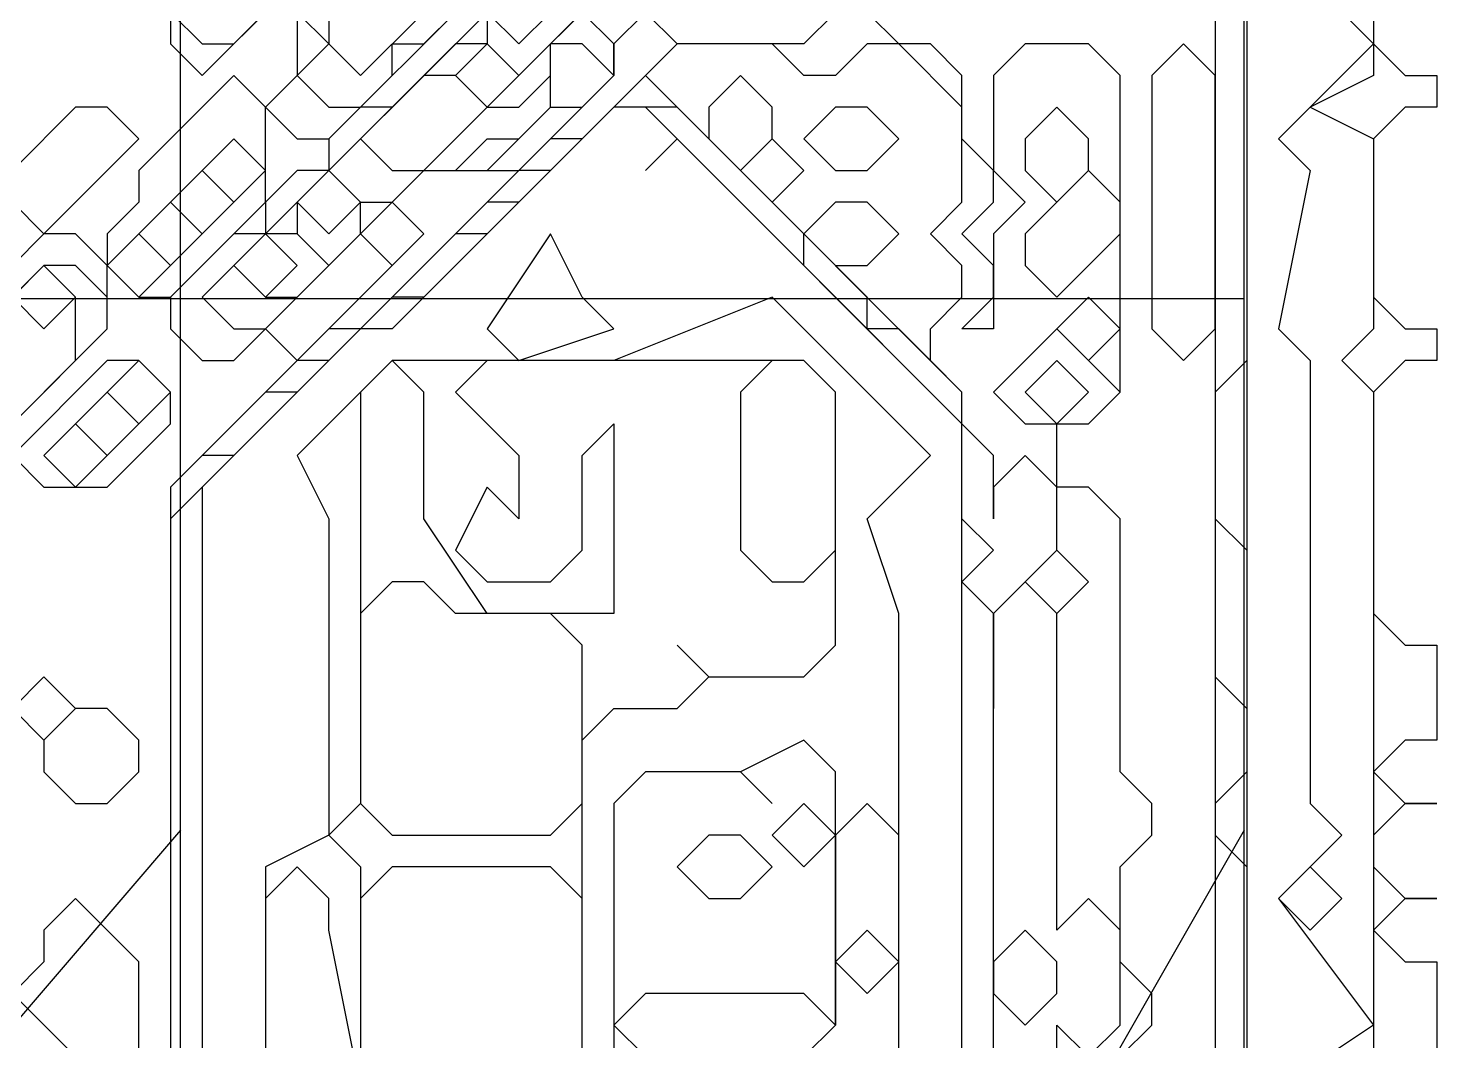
# Model space of a CAD drawing. Extents: x 46 to 224, y 52 to 151.
# Drawn here: x 197.14 to 223.62, y 86.04 to 105.09 of the extents above; entities that cross this region are included whole.
import ezdxf

# ---------------------------------------------------------------- set-up
doc = ezdxf.new("R2010")
doc.units = 0
doc.layers.add('OUTLINE', color=1, linetype='CONTINUOUS')

msp = doc.modelspace()

# ---------------------------------------------------------------- linework, layer by layer
for p, q in [((220.0532, 133.3611), (220.0532, 51.8135)), ((220.0532, 133.3611), (220.0532, 51.8135)), ((219.4579, 132.7659), (219.4579, 51.8135)), ((219.4579, 132.7659), (219.4579, 51.8135)), ((220.0532, 132.7659), (220.0532, 51.8135)), ((219.4579, 132.1707), (219.4579, 78.004)), ((219.4579, 129.7897), (219.4579, 92.8849)), ((219.4579, 129.7897), (219.4579, 92.8849)), ((201.0056, 104.7897), (210.5294, 114.3135)), ((200.4103, 104.1945), (209.9341, 113.7183)), ((200.4103, 104.1945), (209.9341, 113.7183)), ((200.4103, 104.1945), (209.9341, 113.7183)), ((200.4103, 104.1945), (209.9341, 113.7183)), ((220.0532, 109.5516), (220.0532, 98.8373)), ((201.0056, 104.7897), (203.9818, 107.7659)), ((208.1484, 107.7659), (203.9818, 103.5992)), ((222.4341, 107.7659), (222.4341, 104.1945)), ((222.4341, 107.7659), (222.4341, 104.7897)), ((207.5532, 107.1707), (201.6008, 101.2183)), ((207.5532, 107.1707), (201.6008, 101.2183)), ((207.5532, 107.1707), (201.6008, 101.2183)), ((202.7913, 103.004), (206.3627, 106.5754)), ((202.7913, 105.9802), (202.7913, 104.7897)), ((202.7913, 105.9802), (202.7913, 104.7897)), ((206.3627, 104.1945), (208.1484, 105.9802)), ((206.9579, 104.7897), (208.1484, 105.9802)), ((206.9579, 104.7897), (208.1484, 105.9802)), ((206.9579, 104.7897), (208.1484, 105.9802)), ((206.9579, 104.7897), (208.1484, 105.9802)), ((221.2437, 105.9802), (222.4341, 104.7897)), ((221.2437, 105.9802), (222.4341, 104.7897)), ((199.8151, 105.3849), (200.4103, 104.7897)), ((199.8151, 105.3849), (199.8151, 104.7897)), ((199.8151, 105.3849), (199.8151, 104.7897)), ((199.8151, 105.3849), (199.8151, 104.7897)), ((199.8151, 105.3849), (200.4103, 104.7897)), ((199.8151, 105.3849), (199.8151, 104.7897)), ((202.196, 105.3849), (202.196, 104.1945)), ((202.196, 105.3849), (202.7913, 104.7897)), ((203.3865, 104.1945), (204.577, 105.3849)), ((203.3865, 104.1945), (204.577, 105.3849)), ((204.577, 104.7897), (205.1722, 105.3849)), ((205.7675, 105.3849), (205.7675, 104.7897)), ((205.7675, 105.3849), (205.7675, 104.7897)), ((205.7675, 105.3849), (206.3627, 104.7897)), ((206.3627, 104.7897), (206.9579, 105.3849)), ((208.1484, 104.7897), (207.5532, 105.3849)), ((208.7437, 105.3849), (208.1484, 104.7897)), ((208.7437, 105.3849), (208.1484, 104.7897)), ((209.3389, 104.7897), (208.7437, 105.3849)), ((209.3389, 104.7897), (208.7437, 105.3849)), ((212.3151, 105.3849), (211.7198, 104.7897)), ((212.3151, 105.3849), (211.7198, 104.7897)), ((213.5056, 104.7897), (212.9103, 105.3849)), ((213.5056, 104.7897), (212.9103, 105.3849)), ((199.8151, 104.7897), (200.4103, 104.1945)), ((199.8151, 104.7897), (200.4103, 104.1945)), ((199.8151, 104.7897), (200.4103, 104.1945)), ((199.8151, 104.7897), (200.4103, 104.1945)), ((200.4103, 104.7897), (201.0056, 104.7897)), ((200.4103, 104.7897), (201.0056, 104.7897)), ((202.7913, 104.7897), (202.196, 104.1945)), ((205.1722, 104.7897), (202.7913, 102.4088)), ((202.7913, 104.7897), (203.3865, 104.1945)), ((202.7913, 104.7897), (203.3865, 104.1945)), ((203.9818, 104.1945), (203.9818, 104.7897)), ((203.9818, 104.7897), (204.577, 104.7897)), ((205.7675, 104.7897), (205.1722, 104.7897)), ((205.7675, 104.7897), (205.1722, 104.1945)), ((205.7675, 104.7897), (205.1722, 104.1945)), ((205.7675, 104.7897), (206.3627, 104.1945)), ((206.3627, 104.1945), (205.7675, 104.7897)), ((206.3627, 104.1945), (205.7675, 104.7897)), ((206.9579, 104.1945), (206.9579, 104.7897)), ((207.5532, 104.7897), (206.9579, 104.7897)), ((206.9579, 103.5992), (206.9579, 104.7897)), ((206.9579, 103.5992), (206.9579, 104.7897)), ((208.1484, 104.1945), (207.5532, 104.7897)), ((209.3389, 104.7897), (207.5532, 103.004)), ((208.1484, 104.7897), (208.1484, 104.1945)), ((208.1484, 104.7897), (208.1484, 104.1945)), ((208.1484, 104.1945), (208.1484, 104.7897)), ((211.7198, 104.7897), (209.3389, 104.7897)), ((211.7198, 104.7897), (209.3389, 104.7897)), ((211.1246, 104.7897), (209.3389, 104.7897)), ((211.7198, 104.1945), (211.1246, 104.7897)), ((212.9103, 104.7897), (212.3151, 104.1945)), ((213.5056, 104.7897), (212.9103, 104.7897)), ((214.1008, 104.7897), (213.5056, 104.7897)), ((214.1008, 104.7897), (213.5056, 104.7897)), ((214.696, 103.5992), (213.5056, 104.7897)), ((214.696, 104.1945), (214.1008, 104.7897)), ((214.696, 104.1945), (214.1008, 104.7897)), ((215.8865, 104.7897), (215.2913, 104.1945)), ((215.8865, 104.7897), (215.2913, 104.1945)), ((217.077, 104.7897), (215.8865, 104.7897)), ((217.077, 104.7897), (215.8865, 104.7897)), ((217.6722, 104.1945), (217.077, 104.7897)), ((217.6722, 104.1945), (217.077, 104.7897)), ((218.8627, 104.7897), (218.2675, 104.1945)), ((218.8627, 104.7897), (218.2675, 104.1945)), ((219.4579, 104.1945), (218.8627, 104.7897)), ((219.4579, 104.1945), (218.8627, 104.7897)), ((222.4341, 104.7897), (220.6484, 103.004)), ((222.4341, 104.7897), (220.6484, 103.004)), ((222.4341, 104.7897), (223.0294, 104.1945)), ((201.0056, 104.1945), (199.2198, 102.4088)), ((201.6008, 103.5992), (201.0056, 104.1945)), ((202.196, 104.1945), (201.6008, 103.5992)), ((202.196, 104.1945), (202.7913, 103.5992)), ((204.577, 104.1945), (202.7913, 102.4088)), ((208.1484, 104.1945), (203.3865, 99.4326)), ((208.1484, 104.1945), (203.3865, 99.4326)), ((203.3865, 103.5992), (203.9818, 104.1945)), ((204.577, 104.1945), (203.3865, 103.004)), ((204.577, 104.1945), (203.3865, 103.004)), ((205.1722, 104.1945), (204.577, 104.1945)), ((205.1722, 104.1945), (204.577, 104.1945)), ((205.1722, 104.1945), (204.577, 104.1945)), ((205.7675, 103.5992), (205.1722, 104.1945)), ((205.1722, 104.1945), (205.7675, 103.5992)), ((205.7675, 103.5992), (205.1722, 104.1945)), ((205.1722, 104.1945), (205.7675, 103.5992)), ((205.7675, 103.5992), (205.1722, 104.1945)), ((208.7437, 104.1945), (205.7675, 101.2183)), ((205.7675, 103.5992), (206.3627, 104.1945)), ((205.7675, 103.5992), (206.3627, 104.1945)), ((206.3627, 103.5992), (206.9579, 104.1945)), ((208.7437, 104.1945), (206.3627, 101.8135)), ((206.3627, 102.4088), (208.1484, 104.1945)), ((208.7437, 104.1945), (206.9579, 102.4088)), ((208.7437, 104.1945), (206.9579, 102.4088)), ((207.5532, 103.5992), (208.1484, 104.1945)), ((209.3389, 103.5992), (208.7437, 104.1945)), ((209.3389, 103.5992), (208.7437, 104.1945)), ((209.3389, 103.5992), (208.7437, 104.1945)), ((209.3389, 103.5992), (208.7437, 104.1945)), ((210.5294, 104.1945), (209.9341, 103.5992)), ((210.5294, 104.1945), (209.9341, 103.5992)), ((211.1246, 103.5992), (210.5294, 104.1945)), ((211.1246, 103.5992), (210.5294, 104.1945)), ((212.3151, 104.1945), (211.7198, 104.1945)), ((214.696, 103.004), (214.696, 104.1945)), ((214.696, 103.004), (214.696, 104.1945)), ((215.2913, 104.1945), (215.2913, 102.4088)), ((215.2913, 104.1945), (215.2913, 102.4088)), ((217.6722, 98.2421), (217.6722, 104.1945)), ((217.6722, 98.2421), (217.6722, 104.1945)), ((218.2675, 104.1945), (218.2675, 99.4326)), ((218.2675, 104.1945), (218.2675, 99.4326)), ((219.4579, 103.5992), (219.4579, 104.1945)), ((219.4579, 103.5992), (219.4579, 104.1945)), ((222.4341, 104.1945), (221.2437, 103.5992)), ((223.0294, 104.1945), (223.6246, 104.1945)), ((223.6246, 104.1945), (223.6246, 103.5992)), ((198.0294, 103.5992), (196.8389, 102.4088)), ((198.6246, 103.5992), (198.0294, 103.5992)), ((199.2198, 103.004), (198.6246, 103.5992)), ((201.6008, 103.5992), (202.196, 103.004)), ((201.6008, 103.004), (201.6008, 103.5992)), ((203.3865, 103.5992), (202.7913, 103.004)), ((202.7913, 103.5992), (203.3865, 103.5992)), ((203.9818, 103.5992), (203.3865, 103.5992)), ((203.9818, 101.8135), (205.7675, 103.5992)), ((208.1484, 103.5992), (203.9818, 99.4326)), ((208.1484, 103.5992), (203.9818, 99.4326)), ((208.1484, 103.5992), (204.577, 100.0278)), ((205.1722, 103.004), (205.7675, 103.5992)), ((205.1722, 103.004), (205.7675, 103.5992)), ((205.1722, 103.004), (205.7675, 103.5992)), ((205.7675, 103.5992), (206.3627, 103.5992)), ((205.7675, 102.4088), (206.9579, 103.5992)), ((206.3627, 103.004), (206.9579, 103.5992)), ((206.3627, 103.004), (206.9579, 103.5992)), ((206.9579, 103.5992), (207.5532, 103.5992)), ((209.3389, 103.5992), (208.1484, 103.5992)), ((208.7437, 103.5992), (208.1484, 103.5992)), ((208.7437, 103.5992), (208.1484, 103.5992)), ((209.3389, 103.004), (208.7437, 103.5992)), ((209.3389, 103.004), (208.7437, 103.5992)), ((209.9341, 103.004), (209.3389, 103.5992)), ((209.9341, 103.004), (209.3389, 103.5992)), ((209.9341, 103.004), (209.3389, 103.5992)), ((209.9341, 103.004), (209.3389, 103.5992)), ((209.9341, 103.004), (209.3389, 103.5992)), ((209.9341, 103.5992), (209.9341, 103.004)), ((209.9341, 103.5992), (209.9341, 103.004)), ((211.1246, 103.004), (211.1246, 103.5992)), ((211.1246, 103.004), (211.1246, 103.5992)), ((212.3151, 103.5992), (211.7198, 103.004)), ((212.3151, 103.5992), (211.7198, 103.004)), ((212.9103, 103.5992), (212.3151, 103.5992)), ((212.9103, 103.5992), (212.3151, 103.5992)), ((213.5056, 103.004), (212.9103, 103.5992)), ((213.5056, 103.004), (212.9103, 103.5992)), ((214.696, 101.8135), (214.696, 103.5992)), ((216.4818, 103.5992), (215.8865, 103.004)), ((217.077, 103.004), (216.4818, 103.5992)), ((219.4579, 99.4326), (219.4579, 103.5992)), ((219.4579, 99.4326), (219.4579, 103.5992)), ((221.2437, 103.5992), (222.4341, 103.004)), ((223.0294, 103.5992), (222.4341, 103.004)), ((223.6246, 103.5992), (223.0294, 103.5992)), ((198.6246, 102.4088), (199.2198, 103.004)), ((201.0056, 103.004), (200.4103, 102.4088)), ((201.6008, 102.4088), (201.0056, 103.004)), ((201.6008, 102.4088), (201.6008, 103.004)), ((202.196, 103.004), (202.7913, 103.004)), ((202.7913, 103.004), (202.7913, 102.4088)), ((206.9579, 103.004), (202.7913, 98.8373)), ((203.3865, 103.004), (203.9818, 102.4088)), ((203.3865, 103.004), (203.9818, 102.4088)), ((203.9818, 101.8135), (205.1722, 103.004)), ((204.577, 102.4088), (205.1722, 103.004)), ((204.577, 102.4088), (205.1722, 103.004)), ((205.1722, 102.4088), (205.7675, 103.004)), ((205.1722, 102.4088), (205.7675, 103.004)), ((205.7675, 103.004), (206.3627, 103.004)), ((205.7675, 103.004), (206.3627, 103.004)), ((207.5532, 103.004), (206.9579, 103.004)), ((208.7437, 102.4088), (209.3389, 103.004)), ((209.3389, 103.004), (208.7437, 102.4088)), ((209.9341, 102.4088), (209.3389, 103.004)), ((214.696, 97.6468), (209.3389, 103.004)), ((214.696, 98.2421), (209.9341, 103.004)), ((209.9341, 103.004), (211.1246, 101.8135)), ((210.5294, 102.4088), (209.9341, 103.004)), ((214.696, 98.2421), (209.9341, 103.004)), ((209.9341, 103.004), (210.5294, 102.4088)), ((212.9103, 100.0278), (209.9341, 103.004)), ((210.5294, 102.4088), (209.9341, 103.004)), ((214.696, 98.2421), (209.9341, 103.004)), ((209.9341, 103.004), (210.5294, 102.4088)), ((210.5294, 102.4088), (211.1246, 103.004)), ((211.1246, 103.004), (210.5294, 102.4088)), ((210.5294, 102.4088), (211.1246, 103.004)), ((211.1246, 103.004), (210.5294, 102.4088)), ((211.7198, 102.4088), (211.1246, 103.004)), ((211.7198, 102.4088), (211.1246, 103.004)), ((211.7198, 103.004), (212.3151, 102.4088)), ((211.7198, 103.004), (212.3151, 102.4088)), ((212.9103, 102.4088), (213.5056, 103.004)), ((212.9103, 102.4088), (213.5056, 103.004)), ((215.2913, 102.4088), (214.696, 103.004)), ((215.2913, 102.4088), (214.696, 103.004)), ((215.8865, 103.004), (215.8865, 102.4088)), ((217.077, 102.4088), (217.077, 103.004)), ((220.6484, 103.004), (221.2437, 102.4088)), ((220.6484, 103.004), (221.2437, 102.4088)), ((222.4341, 103.004), (222.4341, 99.4326)), ((222.4341, 103.004), (222.4341, 100.0278)), ((197.4341, 101.2183), (198.6246, 102.4088)), ((199.2198, 102.4088), (199.2198, 101.8135)), ((200.4103, 102.4088), (199.8151, 101.8135)), ((200.4103, 102.4088), (199.8151, 101.8135)), ((202.7913, 102.4088), (200.4103, 100.0278)), ((200.4103, 102.4088), (201.0056, 101.8135)), ((201.0056, 101.8135), (200.4103, 102.4088)), ((201.0056, 101.8135), (200.4103, 102.4088)), ((201.0056, 98.8373), (204.577, 102.4088)), ((201.0056, 101.8135), (201.6008, 102.4088)), ((201.0056, 98.8373), (204.577, 102.4088)), ((201.0056, 98.8373), (204.577, 102.4088)), ((202.196, 102.4088), (201.6008, 101.8135)), ((201.6008, 101.8135), (201.6008, 102.4088)), ((202.7913, 102.4088), (202.196, 102.4088)), ((206.3627, 102.4088), (202.196, 98.2421)), ((202.7913, 102.4088), (202.196, 101.8135)), ((202.7913, 102.4088), (202.196, 101.8135)), ((202.7913, 102.4088), (202.196, 101.8135)), ((206.3627, 102.4088), (202.196, 98.2421)), ((202.7913, 102.4088), (203.3865, 101.8135)), ((203.3865, 101.8135), (202.7913, 102.4088)), ((202.7913, 102.4088), (203.3865, 101.8135)), ((203.3865, 101.8135), (202.7913, 102.4088)), ((203.3865, 101.8135), (202.7913, 102.4088)), ((203.3865, 101.8135), (202.7913, 102.4088)), ((203.9818, 101.8135), (204.577, 102.4088)), ((203.9818, 102.4088), (204.577, 102.4088)), ((203.9818, 102.4088), (204.577, 102.4088)), ((204.577, 102.4088), (206.3627, 102.4088)), ((204.577, 102.4088), (205.7675, 102.4088)), ((204.577, 102.4088), (205.1722, 102.4088)), ((204.577, 102.4088), (205.1722, 102.4088)), ((206.9579, 102.4088), (206.3627, 102.4088)), ((206.9579, 102.4088), (206.3627, 102.4088)), ((214.696, 97.6468), (209.9341, 102.4088)), ((212.3151, 100.623), (210.5294, 102.4088)), ((210.5294, 102.4088), (211.1246, 101.8135)), ((211.7198, 101.2183), (210.5294, 102.4088)), ((210.5294, 102.4088), (211.1246, 101.8135)), ((211.1246, 101.8135), (211.7198, 102.4088)), ((211.7198, 102.4088), (211.1246, 101.8135)), ((211.1246, 101.8135), (211.7198, 102.4088)), ((211.1246, 101.8135), (211.7198, 102.4088)), ((212.3151, 102.4088), (212.9103, 102.4088)), ((212.3151, 102.4088), (212.9103, 102.4088)), ((215.2913, 102.4088), (215.8865, 101.8135)), ((215.2913, 101.8135), (215.2913, 102.4088)), ((215.2913, 102.4088), (215.8865, 101.8135)), ((215.2913, 101.8135), (215.2913, 102.4088)), ((215.8865, 102.4088), (216.4818, 101.8135)), ((217.077, 102.4088), (215.8865, 101.2183)), ((216.4818, 101.8135), (217.077, 102.4088)), ((217.6722, 101.8135), (217.077, 102.4088)), ((221.2437, 102.4088), (220.6484, 99.4326)), ((221.2437, 102.4088), (220.6484, 99.4326)), ((196.8389, 101.8135), (197.4341, 101.2183)), ((197.4341, 101.2183), (196.8389, 101.8135)), ((199.2198, 101.8135), (198.6246, 101.2183)), ((199.8151, 101.8135), (199.2198, 101.2183)), ((200.4103, 101.2183), (199.8151, 101.8135)), ((199.8151, 100.0278), (201.6008, 101.8135)), ((199.8151, 101.8135), (200.4103, 101.2183)), ((199.8151, 101.8135), (200.4103, 101.2183)), ((200.4103, 101.2183), (201.0056, 101.8135)), ((200.4103, 101.2183), (201.0056, 101.8135)), ((205.7675, 101.8135), (201.0056, 97.0516)), ((201.6008, 101.8135), (201.6008, 101.2183)), ((202.196, 101.8135), (202.196, 101.2183)), ((202.196, 101.8135), (202.7913, 101.2183)), ((202.196, 101.8135), (202.7913, 101.2183)), ((202.7913, 101.2183), (203.3865, 101.8135)), ((202.7913, 101.2183), (203.3865, 101.8135)), ((203.3865, 101.8135), (203.9818, 101.8135)), ((203.3865, 101.2183), (203.3865, 101.8135)), ((203.9818, 101.8135), (203.3865, 101.2183)), ((203.3865, 101.8135), (203.9818, 101.8135)), ((203.3865, 101.2183), (203.3865, 101.8135)), ((204.577, 101.2183), (203.9818, 101.8135)), ((204.577, 101.2183), (203.9818, 101.8135)), ((206.3627, 101.8135), (205.7675, 101.8135)), ((211.1246, 101.8135), (212.3151, 100.623)), ((212.3151, 101.8135), (211.7198, 101.2183)), ((212.3151, 101.8135), (211.7198, 101.2183)), ((212.9103, 101.8135), (212.3151, 101.8135)), ((212.9103, 101.8135), (212.3151, 101.8135)), ((213.5056, 101.2183), (212.9103, 101.8135)), ((213.5056, 101.2183), (212.9103, 101.8135)), ((214.1008, 101.2183), (214.696, 101.8135)), ((214.696, 101.2183), (215.2913, 101.8135)), ((214.696, 101.2183), (215.2913, 101.8135)), ((215.8865, 101.8135), (215.2913, 101.2183)), ((215.8865, 101.8135), (215.2913, 101.2183)), ((217.6722, 101.2183), (217.6722, 101.8135)), ((196.8389, 100.623), (197.4341, 101.2183)), ((197.4341, 101.2183), (196.8389, 100.623)), ((198.0294, 101.2183), (197.4341, 101.2183)), ((198.6246, 100.623), (198.0294, 101.2183)), ((198.6246, 101.2183), (198.6246, 100.623)), ((199.2198, 101.2183), (198.6246, 100.623)), ((199.2198, 101.2183), (199.8151, 100.623)), ((199.8151, 100.623), (199.2198, 101.2183)), ((199.8151, 100.623), (200.4103, 101.2183)), ((201.0056, 101.2183), (199.8151, 100.0278)), ((201.0056, 101.2183), (199.8151, 100.0278)), ((201.0056, 101.2183), (199.8151, 100.0278)), ((201.0056, 101.2183), (199.8151, 100.0278)), ((201.6008, 101.2183), (200.4103, 100.0278)), ((201.6008, 101.2183), (201.0056, 101.2183)), ((201.6008, 101.2183), (201.0056, 101.2183)), ((201.6008, 101.2183), (201.0056, 101.2183)), ((205.1722, 101.2183), (201.0056, 97.0516)), ((201.6008, 101.2183), (201.0056, 100.623)), ((201.6008, 101.2183), (201.0056, 100.623)), ((201.6008, 101.2183), (201.0056, 101.2183)), ((202.196, 101.2183), (201.6008, 101.2183)), ((202.196, 101.2183), (201.6008, 101.2183)), ((202.196, 100.623), (201.6008, 101.2183)), ((202.196, 98.8373), (204.577, 101.2183)), ((202.196, 101.2183), (202.7913, 100.623)), ((202.7913, 100.623), (202.196, 101.2183)), ((202.7913, 100.623), (202.196, 101.2183)), ((202.7913, 100.623), (203.3865, 101.2183)), ((202.7913, 100.623), (203.3865, 101.2183)), ((203.3865, 101.2183), (203.9818, 100.623)), ((203.9818, 100.623), (204.577, 101.2183)), ((205.7675, 101.2183), (205.1722, 101.2183)), ((206.9579, 101.2183), (205.7675, 99.4326)), ((206.9579, 101.2183), (205.7675, 99.4326)), ((207.5532, 100.0278), (206.9579, 101.2183)), ((207.5532, 100.0278), (206.9579, 101.2183)), ((211.7198, 101.2183), (212.3151, 100.623)), ((211.7198, 100.623), (211.7198, 101.2183)), ((211.7198, 101.2183), (212.3151, 100.623)), ((212.9103, 100.623), (213.5056, 101.2183)), ((212.9103, 100.623), (213.5056, 101.2183)), ((214.696, 100.623), (214.1008, 101.2183)), ((215.2913, 100.623), (214.696, 101.2183)), ((215.2913, 100.623), (214.696, 101.2183)), ((215.2913, 101.2183), (215.2913, 99.4326)), ((215.2913, 101.2183), (215.2913, 99.4326)), ((215.8865, 101.2183), (215.8865, 100.623)), ((216.4818, 100.0278), (217.6722, 101.2183)), ((197.4341, 100.623), (196.2437, 99.4326)), ((197.4341, 100.623), (196.2437, 99.4326)), ((197.4341, 100.623), (196.2437, 99.4326)), ((197.4341, 100.623), (196.8389, 100.0278)), ((198.0294, 100.0278), (197.4341, 100.623)), ((198.0294, 100.623), (197.4341, 100.623)), ((198.0294, 100.0278), (197.4341, 100.623)), ((198.0294, 100.0278), (197.4341, 100.623)), ((198.6246, 100.0278), (198.0294, 100.623)), ((198.6246, 100.623), (199.2198, 100.0278)), ((198.6246, 100.0278), (198.6246, 100.623)), ((198.6246, 100.623), (199.2198, 100.0278)), ((199.2198, 100.0278), (199.8151, 100.623)), ((201.0056, 100.623), (201.6008, 100.0278)), ((201.0056, 100.623), (201.6008, 100.0278)), ((201.6008, 99.4326), (202.7913, 100.623)), ((201.6008, 100.0278), (202.196, 100.623)), ((202.196, 100.0278), (202.7913, 100.623)), ((202.196, 100.0278), (202.7913, 100.623)), ((214.696, 97.6468), (211.7198, 100.623)), ((212.3151, 100.623), (212.9103, 100.623)), ((212.3151, 100.623), (212.9103, 100.623)), ((214.696, 100.0278), (214.696, 100.623)), ((215.2913, 100.0278), (215.2913, 100.623)), ((215.2913, 100.0278), (215.2913, 100.623)), ((215.8865, 100.623), (216.4818, 100.0278)), ((196.8389, 100.0278), (197.4341, 99.4326)), ((197.4341, 99.4326), (198.0294, 100.0278)), ((198.0294, 99.4326), (198.0294, 100.0278)), ((198.0294, 99.4326), (198.0294, 100.0278)), ((198.6246, 99.4326), (198.6246, 100.0278)), ((198.6246, 99.4326), (198.6246, 100.0278)), ((199.2198, 100.0278), (199.8151, 100.0278)), ((199.8151, 100.0278), (199.8151, 99.4326)), ((199.8151, 100.0278), (199.8151, 99.4326)), ((199.8151, 100.0278), (199.8151, 99.4326)), ((203.9818, 100.0278), (199.8151, 95.8611)), ((199.8151, 100.0278), (199.8151, 99.4326)), ((200.4103, 100.0278), (201.0056, 99.4326)), ((200.4103, 100.0278), (201.0056, 99.4326)), ((201.6008, 99.4326), (202.196, 100.0278)), ((201.6008, 100.0278), (202.196, 100.0278)), ((204.577, 100.0278), (203.9818, 100.0278)), ((208.1484, 99.4326), (207.5532, 100.0278)), ((208.1484, 99.4326), (207.5532, 100.0278)), ((211.1246, 100.0278), (208.1484, 98.8373)), ((211.1246, 100.0278), (208.1484, 98.8373)), ((211.7198, 99.4326), (211.1246, 100.0278)), ((211.7198, 99.4326), (211.1246, 100.0278)), ((212.9103, 99.4326), (212.9103, 100.0278)), ((214.1008, 99.4326), (214.696, 100.0278)), ((214.696, 99.4326), (215.2913, 100.0278)), ((214.696, 99.4326), (215.2913, 100.0278)), ((217.077, 100.0278), (216.4818, 99.4326)), ((217.6722, 99.4326), (217.077, 100.0278)), ((222.4341, 100.0278), (223.0294, 99.4326)), ((196.2437, 97.0516), (198.6246, 99.4326)), ((196.8389, 97.6468), (198.6246, 99.4326)), ((198.0294, 98.8373), (198.0294, 99.4326)), ((198.0294, 98.8373), (198.0294, 99.4326)), ((202.7913, 99.4326), (199.8151, 96.4564)), ((202.7913, 99.4326), (199.8151, 96.4564)), ((199.8151, 99.4326), (200.4103, 98.8373)), ((199.8151, 99.4326), (200.4103, 98.8373)), ((199.8151, 99.4326), (200.4103, 98.8373)), ((199.8151, 99.4326), (200.4103, 98.8373)), ((203.3865, 99.4326), (200.4103, 96.4564)), ((203.3865, 99.4326), (200.4103, 96.4564)), ((201.0056, 99.4326), (201.6008, 99.4326)), ((201.0056, 98.8373), (201.6008, 99.4326)), ((201.0056, 99.4326), (201.6008, 99.4326)), ((201.6008, 99.4326), (202.196, 98.8373)), ((203.3865, 99.4326), (202.7913, 99.4326)), ((203.3865, 99.4326), (202.7913, 99.4326)), ((203.9818, 99.4326), (203.3865, 99.4326)), ((203.9818, 99.4326), (203.3865, 99.4326)), ((205.7675, 99.4326), (206.3627, 98.8373)), ((205.7675, 99.4326), (206.3627, 98.8373)), ((206.3627, 98.8373), (208.1484, 99.4326)), ((206.3627, 98.8373), (208.1484, 99.4326)), ((212.3151, 98.8373), (211.7198, 99.4326)), ((212.3151, 98.8373), (211.7198, 99.4326)), ((213.5056, 99.4326), (212.9103, 99.4326)), ((214.696, 98.2421), (213.5056, 99.4326)), ((214.1008, 98.8373), (214.1008, 99.4326)), ((215.2913, 99.4326), (214.696, 99.4326)), ((215.2913, 99.4326), (214.696, 99.4326)), ((216.4818, 99.4326), (215.2913, 98.2421)), ((216.4818, 99.4326), (217.077, 98.8373)), ((217.6722, 98.2421), (216.4818, 99.4326)), ((217.077, 98.8373), (217.6722, 99.4326)), ((218.2675, 99.4326), (218.8627, 98.8373)), ((218.2675, 99.4326), (218.8627, 98.8373)), ((218.8627, 98.8373), (219.4579, 99.4326)), ((218.8627, 98.8373), (219.4579, 99.4326)), ((220.6484, 99.4326), (221.2437, 98.8373)), ((220.6484, 99.4326), (221.2437, 98.8373)), ((222.4341, 99.4326), (221.8389, 98.8373)), ((223.0294, 99.4326), (223.6246, 99.4326)), ((223.6246, 99.4326), (223.6246, 98.8373)), ((198.6246, 98.8373), (196.8389, 97.0516)), ((196.8389, 97.6468), (198.0294, 98.8373)), ((196.8389, 97.6468), (198.0294, 98.8373)), ((199.2198, 98.8373), (198.6246, 98.8373)), ((199.2198, 98.8373), (198.6246, 98.2421)), ((199.8151, 98.2421), (199.2198, 98.8373)), ((199.8151, 98.2421), (199.2198, 98.8373)), ((202.196, 98.8373), (199.8151, 96.4564)), ((200.4103, 98.8373), (201.0056, 98.8373)), ((200.4103, 98.8373), (201.0056, 98.8373)), ((200.4103, 98.8373), (201.0056, 98.8373)), ((200.4103, 98.8373), (201.0056, 98.8373)), ((203.9818, 98.8373), (202.196, 97.0516)), ((203.9818, 98.8373), (202.196, 97.0516)), ((202.7913, 98.8373), (202.196, 98.8373)), ((203.9818, 98.8373), (203.3865, 98.2421)), ((208.1484, 98.8373), (203.9818, 98.8373)), ((208.1484, 98.8373), (203.9818, 98.8373)), ((204.577, 98.2421), (203.9818, 98.8373)), ((205.7675, 98.8373), (205.1722, 98.2421)), ((211.7198, 98.8373), (205.7675, 98.8373)), ((211.1246, 98.8373), (210.5294, 98.2421)), ((211.7198, 98.8373), (211.1246, 98.8373)), ((212.3151, 98.2421), (211.7198, 98.8373)), ((212.3151, 98.2421), (211.7198, 98.8373)), ((214.1008, 97.0516), (212.3151, 98.8373)), ((214.1008, 97.0516), (212.3151, 98.8373)), ((214.696, 98.2421), (214.1008, 98.8373)), ((216.4818, 98.8373), (215.8865, 98.2421)), ((216.4818, 98.8373), (215.8865, 98.2421)), ((217.077, 98.2421), (216.4818, 98.8373)), ((217.077, 98.2421), (216.4818, 98.8373)), ((220.0532, 98.8373), (219.4579, 98.2421)), ((221.2437, 98.8373), (221.2437, 90.504)), ((221.2437, 98.8373), (221.2437, 90.504)), ((221.8389, 98.8373), (222.4341, 98.2421)), ((223.0294, 98.8373), (222.4341, 98.2421)), ((223.6246, 98.8373), (223.0294, 98.8373)), ((198.6246, 98.2421), (198.0294, 97.6468)), ((198.6246, 98.2421), (198.0294, 97.6468)), ((198.6246, 98.2421), (199.2198, 97.6468)), ((199.2198, 97.6468), (198.6246, 98.2421)), ((199.2198, 97.6468), (198.6246, 98.2421)), ((199.2198, 97.6468), (199.8151, 98.2421)), ((199.8151, 97.6468), (199.8151, 98.2421)), ((201.6008, 98.2421), (199.8151, 96.4564)), ((201.6008, 98.2421), (199.8151, 96.4564)), ((202.196, 98.2421), (201.6008, 98.2421)), ((202.196, 98.2421), (201.6008, 98.2421)), ((203.3865, 98.2421), (203.3865, 90.504)), ((204.577, 97.6468), (204.577, 98.2421)), ((205.1722, 98.2421), (206.3627, 97.0516)), ((210.5294, 98.2421), (210.5294, 95.2659)), ((212.3151, 93.4802), (212.3151, 98.2421)), ((212.3151, 97.6468), (212.3151, 98.2421)), ((214.696, 79.7897), (214.696, 98.2421)), ((214.696, 97.6468), (214.696, 98.2421)), ((214.696, 95.8611), (214.696, 98.2421)), ((214.696, 79.1945), (214.696, 98.2421)), ((214.696, 95.8611), (214.696, 98.2421)), ((215.2913, 98.2421), (215.8865, 97.6468)), ((215.8865, 98.2421), (216.4818, 97.6468)), ((215.8865, 98.2421), (216.4818, 97.6468)), ((216.4818, 97.6468), (217.077, 98.2421)), ((216.4818, 97.6468), (217.077, 98.2421)), ((217.077, 97.6468), (217.6722, 98.2421)), ((217.077, 97.6468), (217.6722, 98.2421)), ((217.077, 97.6468), (217.6722, 98.2421)), ((219.4579, 98.2421), (219.4579, 95.8611)), ((222.4341, 98.2421), (222.4341, 79.1945)), ((222.4341, 98.2421), (222.4341, 94.0754)), ((198.0294, 97.6468), (197.4341, 97.0516)), ((198.6246, 97.0516), (198.0294, 97.6468)), ((198.0294, 97.6468), (198.6246, 97.0516)), ((198.0294, 97.6468), (198.6246, 97.0516)), ((198.6246, 96.4564), (199.8151, 97.6468)), ((198.6246, 97.0516), (199.2198, 97.6468)), ((198.6246, 97.0516), (199.2198, 97.6468)), ((204.577, 95.8611), (204.577, 97.6468)), ((207.5532, 97.0516), (208.1484, 97.6468)), ((208.1484, 97.6468), (208.1484, 94.0754)), ((212.3151, 95.2659), (212.3151, 97.6468)), ((215.2913, 97.0516), (214.696, 97.6468)), ((214.696, 79.1945), (214.696, 97.6468)), ((214.696, 79.1945), (214.696, 97.6468)), ((214.696, 79.1945), (214.696, 97.6468)), ((215.8865, 97.6468), (217.077, 97.6468)), ((216.4818, 96.4564), (216.4818, 97.6468)), ((216.4818, 97.6468), (217.077, 97.6468)), ((216.4818, 96.4564), (216.4818, 97.6468)), ((216.4818, 97.6468), (217.077, 97.6468)), ((196.8389, 97.0516), (197.4341, 96.4564)), ((197.4341, 97.0516), (198.0294, 96.4564)), ((198.0294, 96.4564), (198.6246, 97.0516)), ((200.4103, 97.0516), (199.8151, 96.4564)), ((200.4103, 97.0516), (199.8151, 96.4564)), ((201.0056, 97.0516), (200.4103, 97.0516)), ((201.0056, 97.0516), (200.4103, 97.0516)), ((202.196, 97.0516), (202.7913, 95.8611)), ((202.196, 97.0516), (202.7913, 95.8611)), ((206.3627, 97.0516), (206.3627, 95.8611)), ((207.5532, 95.2659), (207.5532, 97.0516)), ((212.9103, 95.8611), (214.1008, 97.0516)), ((212.9103, 95.8611), (214.1008, 97.0516)), ((215.8865, 97.0516), (215.2913, 96.4564)), ((215.2913, 95.8611), (215.2913, 97.0516)), ((216.4818, 96.4564), (215.8865, 97.0516)), ((197.4341, 96.4564), (198.6246, 96.4564)), ((199.8151, 96.4564), (199.8151, 79.1945)), ((199.8151, 96.4564), (199.8151, 78.5992)), ((199.8151, 96.4564), (199.8151, 78.5992)), ((199.8151, 96.4564), (199.8151, 79.1945)), ((199.8151, 96.4564), (199.8151, 79.1945)), ((199.8151, 96.4564), (199.8151, 79.1945)), ((199.8151, 96.4564), (199.8151, 79.1945)), ((200.4103, 96.4564), (200.4103, 79.1945)), ((200.4103, 96.4564), (200.4103, 79.1945)), ((205.7675, 96.4564), (205.1722, 95.2659)), ((206.3627, 95.8611), (205.7675, 96.4564)), ((215.2913, 96.4564), (215.2913, 95.8611)), ((217.077, 96.4564), (216.4818, 96.4564)), ((217.077, 96.4564), (216.4818, 96.4564)), ((216.4818, 95.2659), (216.4818, 96.4564)), ((217.6722, 95.8611), (217.077, 96.4564)), ((217.6722, 95.8611), (217.077, 96.4564)), ((199.8151, 95.8611), (199.8151, 84.5516)), ((202.7913, 95.8611), (202.7913, 89.9088)), ((202.7913, 95.8611), (202.7913, 89.9088)), ((205.7675, 94.0754), (204.577, 95.8611)), ((213.5056, 94.0754), (212.9103, 95.8611)), ((213.5056, 94.0754), (212.9103, 95.8611)), ((215.2913, 95.2659), (214.696, 95.8611)), ((215.2913, 95.2659), (214.696, 95.8611)), ((217.6722, 91.0992), (217.6722, 95.8611)), ((217.6722, 91.0992), (217.6722, 95.8611)), ((219.4579, 95.8611), (220.0532, 95.2659)), ((205.1722, 95.2659), (205.7675, 94.6707)), ((206.9579, 94.6707), (207.5532, 95.2659)), ((210.5294, 95.2659), (211.1246, 94.6707)), ((211.7198, 94.6707), (212.3151, 95.2659)), ((214.696, 94.6707), (215.2913, 95.2659)), ((214.696, 94.6707), (215.2913, 95.2659)), ((215.2913, 94.0754), (216.4818, 95.2659)), ((216.4818, 95.2659), (215.8865, 94.6707)), ((217.077, 94.6707), (216.4818, 95.2659)), ((220.0532, 95.2659), (220.0532, 51.8135)), ((203.9818, 94.6707), (203.3865, 94.0754)), ((204.577, 94.6707), (203.9818, 94.6707)), ((205.1722, 94.0754), (204.577, 94.6707)), ((205.7675, 94.6707), (206.9579, 94.6707)), ((211.1246, 94.6707), (211.7198, 94.6707)), ((215.2913, 94.0754), (214.696, 94.6707)), ((215.2913, 94.0754), (214.696, 94.6707)), ((215.8865, 94.6707), (215.2913, 94.0754)), ((216.4818, 94.0754), (215.8865, 94.6707)), ((215.8865, 94.6707), (216.4818, 94.0754)), ((216.4818, 94.0754), (217.077, 94.6707)), ((203.3865, 94.0754), (203.3865, 90.504)), ((205.7675, 94.0754), (205.1722, 94.0754)), ((208.1484, 94.0754), (205.7675, 94.0754)), ((206.9579, 94.0754), (205.7675, 94.0754)), ((207.5532, 93.4802), (206.9579, 94.0754)), ((213.5056, 79.7897), (213.5056, 94.0754)), ((213.5056, 79.7897), (213.5056, 94.0754)), ((215.2913, 94.0754), (215.2913, 92.2897)), ((215.2913, 92.2897), (215.2913, 94.0754)), ((215.2913, 80.3849), (215.2913, 94.0754)), ((215.2913, 80.3849), (215.2913, 94.0754)), ((216.4818, 88.123), (216.4818, 94.0754)), ((222.4341, 94.0754), (223.0294, 93.4802)), ((207.5532, 90.504), (207.5532, 93.4802)), ((209.9341, 92.8849), (209.3389, 93.4802)), ((209.3389, 93.4802), (209.9341, 92.8849)), ((211.7198, 92.8849), (212.3151, 93.4802)), ((223.0294, 93.4802), (223.6246, 93.4802)), ((223.6246, 93.4802), (223.6246, 91.6945)), ((197.4341, 92.8849), (196.8389, 92.2897)), ((198.0294, 92.2897), (197.4341, 92.8849)), ((209.3389, 92.2897), (209.9341, 92.8849)), ((209.9341, 92.8849), (211.7198, 92.8849)), ((219.4579, 92.8849), (220.0532, 92.2897)), ((219.4579, 92.8849), (220.0532, 92.2897)), ((196.8389, 92.2897), (197.4341, 91.6945)), ((197.4341, 91.6945), (198.0294, 92.2897)), ((198.0294, 92.2897), (197.4341, 91.6945)), ((198.6246, 92.2897), (198.0294, 92.2897)), ((199.2198, 91.6945), (198.6246, 92.2897)), ((207.5532, 91.6945), (208.1484, 92.2897)), ((208.1484, 92.2897), (209.3389, 92.2897)), ((220.0532, 92.2897), (220.0532, 91.0992)), ((220.0532, 92.2897), (220.0532, 91.0992)), ((197.4341, 91.6945), (197.4341, 91.0992)), ((199.2198, 91.0992), (199.2198, 91.6945)), ((207.5532, 84.5516), (207.5532, 91.6945)), ((211.7198, 91.6945), (210.5294, 91.0992)), ((212.3151, 91.0992), (211.7198, 91.6945)), ((223.0294, 91.6945), (222.4341, 91.0992)), ((223.6246, 91.6945), (223.0294, 91.6945)), ((197.4341, 91.0992), (198.0294, 90.504)), ((198.6246, 90.504), (199.2198, 91.0992)), ((208.7437, 91.0992), (208.1484, 90.504)), ((210.5294, 91.0992), (208.7437, 91.0992)), ((210.5294, 91.0992), (211.1246, 90.504)), ((211.1246, 90.504), (210.5294, 91.0992)), ((212.3151, 86.3373), (212.3151, 91.0992)), ((218.2675, 90.504), (217.6722, 91.0992)), ((218.2675, 90.504), (217.6722, 91.0992)), ((220.0532, 91.0992), (219.4579, 90.504)), ((220.0532, 91.0992), (219.4579, 90.504)), ((222.4341, 91.0992), (223.0294, 90.504)), ((198.0294, 90.504), (198.6246, 90.504)), ((203.3865, 90.504), (202.7913, 89.9088)), ((203.3865, 90.504), (203.9818, 89.9088)), ((206.9579, 89.9088), (207.5532, 90.504)), ((208.1484, 90.504), (208.1484, 85.7421)), ((211.7198, 90.504), (211.1246, 89.9088)), ((212.3151, 89.9088), (211.7198, 90.504)), ((212.9103, 90.504), (212.3151, 89.9088)), ((213.5056, 89.9088), (212.9103, 90.504)), ((218.2675, 89.9088), (218.2675, 90.504)), ((218.2675, 89.9088), (218.2675, 90.504)), ((219.4579, 90.504), (219.4579, 89.9088)), ((219.4579, 90.504), (219.4579, 89.9088)), ((221.2437, 90.504), (221.8389, 89.9088)), ((221.2437, 90.504), (221.8389, 89.9088)), ((223.0294, 90.504), (222.4341, 89.9088)), ((223.0294, 90.504), (223.6246, 90.504)), ((223.6246, 90.504), (223.0294, 90.504)), ((202.7913, 89.9088), (201.6008, 89.3135)), ((202.7913, 89.9088), (201.6008, 89.3135)), ((202.7913, 89.9088), (203.3865, 89.3135)), ((203.9818, 89.9088), (206.9579, 89.9088)), ((209.9341, 89.9088), (209.3389, 89.3135)), ((210.5294, 89.9088), (209.9341, 89.9088)), ((211.1246, 89.3135), (210.5294, 89.9088)), ((211.1246, 89.9088), (211.7198, 89.3135)), ((211.7198, 89.3135), (212.3151, 89.9088)), ((212.3151, 89.9088), (212.3151, 86.3373)), ((213.5056, 85.7421), (213.5056, 89.9088)), ((217.6722, 89.3135), (218.2675, 89.9088)), ((217.6722, 89.3135), (218.2675, 89.9088)), ((219.4579, 89.9088), (220.0532, 89.3135)), ((219.4579, 89.9088), (220.0532, 89.3135)), ((221.8389, 89.9088), (220.6484, 88.7183)), ((221.8389, 89.9088), (220.6484, 88.7183)), ((222.4341, 89.9088), (222.4341, 89.3135)), ((201.6008, 89.3135), (201.6008, 85.7421)), ((201.6008, 89.3135), (201.6008, 85.7421)), ((202.196, 89.3135), (201.6008, 88.7183)), ((202.7913, 88.7183), (202.196, 89.3135)), ((203.3865, 89.3135), (203.3865, 80.3849)), ((203.9818, 89.3135), (203.3865, 88.7183)), ((206.9579, 89.3135), (203.9818, 89.3135)), ((207.5532, 88.7183), (206.9579, 89.3135)), ((209.3389, 89.3135), (209.9341, 88.7183)), ((210.5294, 88.7183), (211.1246, 89.3135)), ((217.6722, 87.5278), (217.6722, 89.3135)), ((217.6722, 87.5278), (217.6722, 89.3135)), ((220.0532, 89.3135), (220.0532, 51.8135)), ((220.0532, 89.3135), (220.0532, 51.8135)), ((221.2437, 89.3135), (220.6484, 88.7183)), ((221.8389, 88.7183), (221.2437, 89.3135)), ((222.4341, 89.3135), (223.0294, 88.7183)), ((198.0294, 88.7183), (197.4341, 88.123)), ((198.6246, 88.123), (198.0294, 88.7183)), ((201.6008, 88.7183), (201.6008, 85.1468)), ((202.7913, 88.123), (202.7913, 88.7183)), ((203.3865, 88.7183), (203.3865, 85.7421)), ((207.5532, 88.123), (207.5532, 88.7183)), ((209.9341, 88.7183), (210.5294, 88.7183)), ((217.077, 88.7183), (216.4818, 88.123)), ((217.6722, 88.123), (217.077, 88.7183)), ((220.6484, 88.7183), (222.4341, 86.3373)), ((220.6484, 88.7183), (222.4341, 86.3373)), ((220.6484, 88.7183), (221.2437, 88.123)), ((221.2437, 88.123), (221.8389, 88.7183)), ((223.0294, 88.7183), (222.4341, 88.123)), ((223.0294, 88.7183), (223.6246, 88.7183)), ((223.6246, 88.7183), (223.0294, 88.7183)), ((197.4341, 88.123), (197.4341, 87.5278)), ((199.2198, 87.5278), (198.6246, 88.123)), ((203.3865, 85.1468), (202.7913, 88.123)), ((207.5532, 85.7421), (207.5532, 88.123)), ((212.9103, 88.123), (212.3151, 87.5278)), ((213.5056, 87.5278), (212.9103, 88.123)), ((215.8865, 88.123), (215.2913, 87.5278)), ((215.8865, 88.123), (215.2913, 87.5278)), ((216.4818, 87.5278), (215.8865, 88.123)), ((216.4818, 87.5278), (215.8865, 88.123)), ((217.6722, 86.3373), (217.6722, 88.123)), ((222.4341, 88.123), (223.0294, 87.5278)), ((197.4341, 87.5278), (196.8389, 86.9326)), ((199.2198, 84.5516), (199.2198, 87.5278)), ((212.3151, 87.5278), (212.9103, 86.9326)), ((212.9103, 86.9326), (213.5056, 87.5278)), ((215.2913, 87.5278), (215.2913, 86.9326)), ((215.2913, 87.5278), (215.2913, 86.9326)), ((216.4818, 86.9326), (216.4818, 87.5278)), ((216.4818, 86.9326), (216.4818, 87.5278)), ((218.2675, 86.9326), (217.6722, 87.5278)), ((218.2675, 86.9326), (217.6722, 87.5278)), ((223.0294, 87.5278), (223.6246, 87.5278)), ((223.6246, 87.5278), (223.6246, 85.7421)), ((196.8389, 86.9326), (198.0294, 85.7421)), ((208.7437, 86.9326), (208.1484, 86.3373)), ((211.7198, 86.9326), (208.7437, 86.9326)), ((212.3151, 86.3373), (211.7198, 86.9326)), ((215.2913, 86.9326), (215.8865, 86.3373)), ((215.2913, 86.9326), (215.8865, 86.3373)), ((215.8865, 86.3373), (216.4818, 86.9326)), ((215.8865, 86.3373), (216.4818, 86.9326)), ((218.2675, 86.3373), (218.2675, 86.9326)), ((218.2675, 86.3373), (218.2675, 86.9326)), ((208.1484, 86.3373), (208.7437, 85.7421)), ((211.7198, 85.7421), (212.3151, 86.3373)), ((216.4818, 85.1468), (216.4818, 86.3373)), ((216.4818, 86.3373), (217.077, 85.7421)), ((217.077, 85.7421), (217.6722, 86.3373)), ((217.6722, 85.7421), (218.2675, 86.3373)), ((217.6722, 85.7421), (218.2675, 86.3373)), ((222.4341, 86.3373), (220.6484, 85.1468)), ((222.4341, 86.3373), (220.6484, 85.1468))]:
    msp.add_line(p, q)
at = {"layer": 'OUTLINE', "color": 1}
for p, q in [((220, 55), (220, 130)), ((200, 55), (200, 125)), ((50, 100), (220, 100)), ((200, 90), (170, 55)), ((220, 90), (200, 55))]:
    msp.add_line(p, q, dxfattribs=at)

doc.saveas('drawing.dxf')
